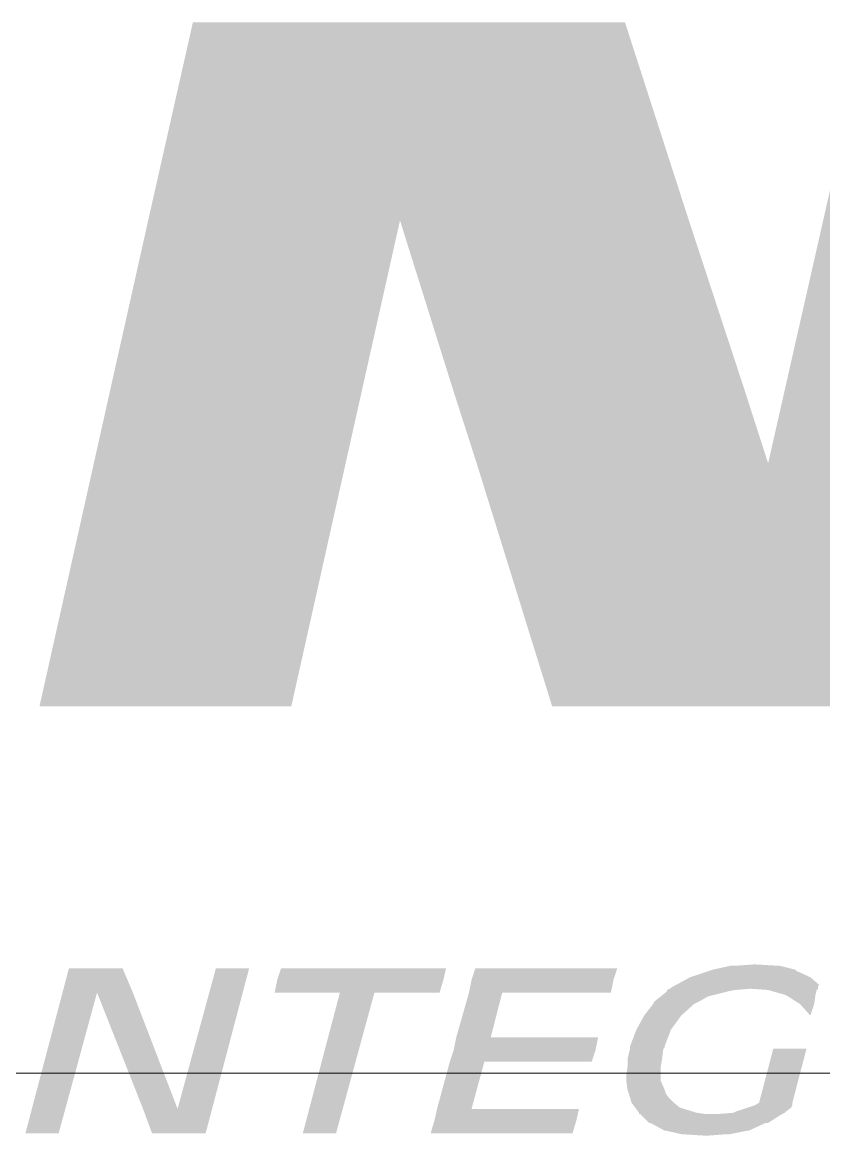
# Model space of a CAD drawing. Header units: millimetres. Extents: x 0 to 216, y 0 to 279.
# Drawn here: x 49.79 to 63.07, y 26.9 to 45.34 of the extents above; entities that cross this region are included whole.
import ezdxf

# ---------------------------------------------------------------- set-up
doc = ezdxf.new("R2010")
doc.units = ezdxf.units.MM
doc.layers.add('C00-00-00', color=7, linetype='Continuous')
doc.layers.add('C5A-5A-5A', color=7, linetype='Continuous', true_color=0x5a5a5a)

msp = doc.modelspace()

# ---------------------------------------------------------------- hatches: boundary and pattern name
at = {"layer": 'C00-00-00'}
h = msp.add_hatch(color=256, dxfattribs=at)
h.dxf.hatch_style = 2
h.paths.add_polyline_path([(61.5315, 29.718), (62.589833, 29.6545), (61.235167, 29.6545)])
h = msp.add_hatch(color=256, dxfattribs=at)
h.dxf.hatch_style = 2
h.paths.add_polyline_path([(61.616167, 29.718), (62.335833, 29.718), (61.5315, 29.718)])
h = msp.add_hatch(color=256, dxfattribs=at)
h.dxf.hatch_style = 2
h.paths.add_polyline_path([(61.5315, 29.718), (62.335833, 29.718), (62.589833, 29.6545)])
h = msp.add_hatch(color=256, dxfattribs=at)
h.dxf.hatch_style = 2
h.paths.add_polyline_path([(61.9125, 29.739167), (62.2935, 29.718), (61.616167, 29.718)])
h = msp.add_hatch(color=256, dxfattribs=at)
h.dxf.hatch_style = 2
h.paths.add_polyline_path([(61.616167, 29.718), (62.335833, 29.718)])
h = msp.add_hatch(color=256, dxfattribs=at)
h.dxf.hatch_style = 2
h.paths.add_polyline_path([(61.9125, 29.739167), (61.933667, 29.739167), (62.2935, 29.718)])
h = msp.add_hatch(color=256, dxfattribs=at)
h.dxf.hatch_style = 2
h.paths.add_polyline_path([(50.567167, 29.675667), (51.6255, 29.2735), (50.461333, 29.2735)])
h = msp.add_hatch(color=256, dxfattribs=at)
h.dxf.hatch_style = 2
h.paths.add_polyline_path([(50.567167, 29.675667), (51.456167, 29.675667), (51.6255, 29.2735)])
h = msp.add_hatch(color=256, dxfattribs=at)
h.dxf.hatch_style = 2
h.paths.add_polyline_path([(53.001333, 29.675667), (52.937833, 27.347333), (52.366333, 27.347333)])
h = msp.add_hatch(color=256, dxfattribs=at)
h.dxf.hatch_style = 2
h.paths.add_polyline_path([(53.001333, 29.675667), (53.551667, 29.675667), (52.937833, 27.347333)])
h = msp.add_hatch(color=256, dxfattribs=at)
h.dxf.hatch_style = 2
h.paths.add_polyline_path([(54.080833, 29.675667), (56.769, 29.485167), (54.017333, 29.485167)])
h = msp.add_hatch(color=256, dxfattribs=at)
h.dxf.hatch_style = 2
h.paths.add_polyline_path([(54.080833, 29.675667), (56.811333, 29.675667), (56.769, 29.485167)])
h = msp.add_hatch(color=256, dxfattribs=at)
h.dxf.hatch_style = 2
h.paths.add_polyline_path([(57.298167, 29.675667), (59.584167, 29.485167), (57.234667, 29.485167)])
h = msp.add_hatch(color=256, dxfattribs=at)
h.dxf.hatch_style = 2
h.paths.add_polyline_path([(57.298167, 29.675667), (59.647667, 29.675667), (59.584167, 29.485167)])
h = msp.add_hatch(color=256, dxfattribs=at)
h.dxf.hatch_style = 2
h.paths.add_polyline_path([(60.854167, 29.5275), (62.992, 29.4005), (60.621333, 29.4005)])
h = msp.add_hatch(color=256, dxfattribs=at)
h.dxf.hatch_style = 2
h.paths.add_polyline_path([(61.171667, 29.633333), (62.843833, 29.5275), (60.854167, 29.5275)])
h = msp.add_hatch(color=256, dxfattribs=at)
h.dxf.hatch_style = 2
h.paths.add_polyline_path([(60.854167, 29.5275), (62.843833, 29.5275)])
h = msp.add_hatch(color=256, dxfattribs=at)
h.dxf.hatch_style = 2
h.paths.add_polyline_path([(60.854167, 29.5275), (62.843833, 29.5275)])
h = msp.add_hatch(color=256, dxfattribs=at)
h.dxf.hatch_style = 2
h.paths.add_polyline_path([(60.854167, 29.5275), (62.843833, 29.5275), (62.992, 29.4005)])
h = msp.add_hatch(color=256, dxfattribs=at)
h.dxf.hatch_style = 2
h.paths.add_polyline_path([(61.235167, 29.6545), (62.611, 29.633333), (61.171667, 29.633333)])
h = msp.add_hatch(color=256, dxfattribs=at)
h.dxf.hatch_style = 2
h.paths.add_polyline_path([(61.171667, 29.633333), (62.611, 29.633333), (62.843833, 29.5275)])
h = msp.add_hatch(color=256, dxfattribs=at)
h.dxf.hatch_style = 2
h.paths.add_polyline_path([(61.235167, 29.6545), (62.589833, 29.6545), (62.611, 29.633333)])
h = msp.add_hatch(color=256, dxfattribs=at)
h.dxf.hatch_style = 2
h.paths.add_polyline_path([(54.017333, 29.485167), (56.7055, 29.2735), (53.975, 29.2735)])
h = msp.add_hatch(color=256, dxfattribs=at)
h.dxf.hatch_style = 2
h.paths.add_polyline_path([(54.017333, 29.485167), (56.769, 29.485167), (56.7055, 29.2735)])
h = msp.add_hatch(color=256, dxfattribs=at)
h.dxf.hatch_style = 2
h.paths.add_polyline_path([(57.234667, 29.485167), (59.541833, 29.2735), (57.192333, 29.2735)])
h = msp.add_hatch(color=256, dxfattribs=at)
h.dxf.hatch_style = 2
h.paths.add_polyline_path([(57.234667, 29.485167), (59.584167, 29.485167), (59.541833, 29.2735)])
h = msp.add_hatch(color=256, dxfattribs=at)
h.dxf.hatch_style = 2
h.paths.add_polyline_path([(60.5155, 29.337), (61.595, 29.315833), (60.473167, 29.315833)])
h = msp.add_hatch(color=256, dxfattribs=at)
h.dxf.hatch_style = 2
h.paths.add_polyline_path([(60.473167, 29.315833), (61.489167, 29.294667), (60.473167, 29.294667)])
h = msp.add_hatch(color=256, dxfattribs=at)
h.dxf.hatch_style = 2
h.paths.add_polyline_path([(60.473167, 29.315833), (61.595, 29.315833), (61.489167, 29.294667)])
h = msp.add_hatch(color=256, dxfattribs=at)
h.dxf.hatch_style = 2
h.paths.add_polyline_path([(60.579, 29.379333), (62.970833, 29.337), (60.5155, 29.337)])
h = msp.add_hatch(color=256, dxfattribs=at)
h.dxf.hatch_style = 2
h.paths.add_polyline_path([(60.5155, 29.337), (61.849, 29.337), (61.595, 29.315833)])
h = msp.add_hatch(color=256, dxfattribs=at)
h.dxf.hatch_style = 2
h.paths.add_polyline_path([(60.621333, 29.4005), (62.970833, 29.379333), (60.579, 29.379333)])
h = msp.add_hatch(color=256, dxfattribs=at)
h.dxf.hatch_style = 2
h.paths.add_polyline_path([(60.579, 29.379333), (62.970833, 29.379333), (62.970833, 29.337)])
h = msp.add_hatch(color=256, dxfattribs=at)
h.dxf.hatch_style = 2
h.paths.add_polyline_path([(60.621333, 29.4005), (62.992, 29.4005), (62.970833, 29.379333)])
h = msp.add_hatch(color=256, dxfattribs=at)
h.dxf.hatch_style = 2
h.paths.add_polyline_path([(61.849, 29.337), (62.949667, 29.315833), (62.145333, 29.315833)])
h = msp.add_hatch(color=256, dxfattribs=at)
h.dxf.hatch_style = 2
h.paths.add_polyline_path([(61.849, 29.337), (62.970833, 29.337), (62.949667, 29.315833)])
h = msp.add_hatch(color=256, dxfattribs=at)
h.dxf.hatch_style = 2
h.paths.add_polyline_path([(62.145333, 29.315833), (62.9285, 29.231167), (62.441667, 29.231167)])
h = msp.add_hatch(color=256, dxfattribs=at)
h.dxf.hatch_style = 2
h.paths.add_polyline_path([(62.145333, 29.315833), (62.949667, 29.315833), (62.9285, 29.231167)])
h = msp.add_hatch(color=256, dxfattribs=at)
h.dxf.hatch_style = 2
h.paths.add_polyline_path([(50.461333, 29.2735), (50.397833, 26.945167), (49.8475, 26.945167)])
h = msp.add_hatch(color=256, dxfattribs=at)
h.dxf.hatch_style = 2
h.paths.add_polyline_path([(50.461333, 29.2735), (51.032833, 29.2735), (50.397833, 26.945167)])
h = msp.add_hatch(color=256, dxfattribs=at)
h.dxf.hatch_style = 2
h.paths.add_polyline_path([(51.032833, 29.2735), (52.366333, 27.347333), (51.794833, 27.347333)])
h = msp.add_hatch(color=256, dxfattribs=at)
h.dxf.hatch_style = 2
h.paths.add_polyline_path([(51.032833, 29.2735), (51.6255, 29.2735), (52.366333, 27.347333)])
h = msp.add_hatch(color=256, dxfattribs=at)
h.dxf.hatch_style = 2
h.paths.add_polyline_path([(55.0545, 29.2735), (54.991, 26.945167), (54.440667, 26.945167)])
h = msp.add_hatch(color=256, dxfattribs=at)
h.dxf.hatch_style = 2
h.paths.add_polyline_path([(55.0545, 29.2735), (55.626, 29.2735), (54.991, 26.945167)])
h = msp.add_hatch(color=256, dxfattribs=at)
h.dxf.hatch_style = 2
h.paths.add_polyline_path([(57.192333, 29.2735), (57.552167, 28.532667), (56.980667, 28.532667)])
h = msp.add_hatch(color=256, dxfattribs=at)
h.dxf.hatch_style = 2
h.paths.add_polyline_path([(57.192333, 29.2735), (57.742667, 29.2735), (57.552167, 28.532667)])
h = msp.add_hatch(color=256, dxfattribs=at)
h.dxf.hatch_style = 2
h.paths.add_polyline_path([(60.367333, 29.21), (61.002333, 29.125333), (60.2615, 29.125333)])
h = msp.add_hatch(color=256, dxfattribs=at)
h.dxf.hatch_style = 2
h.paths.add_polyline_path([(60.473167, 29.294667), (61.1505, 29.21), (60.367333, 29.21)])
h = msp.add_hatch(color=256, dxfattribs=at)
h.dxf.hatch_style = 2
h.paths.add_polyline_path([(60.367333, 29.21), (61.1505, 29.21), (61.002333, 29.125333)])
h = msp.add_hatch(color=256, dxfattribs=at)
h.dxf.hatch_style = 2
h.paths.add_polyline_path([(60.473167, 29.294667), (61.489167, 29.294667), (61.1505, 29.21)])
h = msp.add_hatch(color=256, dxfattribs=at)
h.dxf.hatch_style = 2
h.paths.add_polyline_path([(62.441667, 29.231167), (62.907333, 29.083), (62.6745, 29.083)])
h = msp.add_hatch(color=256, dxfattribs=at)
h.dxf.hatch_style = 2
h.paths.add_polyline_path([(62.441667, 29.231167), (62.9285, 29.231167), (62.907333, 29.083)])
h = msp.add_hatch(color=256, dxfattribs=at)
h.dxf.hatch_style = 2
h.paths.add_polyline_path([(60.240333, 29.083), (60.706, 28.8925), (60.092167, 28.8925)])
h = msp.add_hatch(color=256, dxfattribs=at)
h.dxf.hatch_style = 2
h.paths.add_polyline_path([(60.2615, 29.125333), (60.917667, 29.083), (60.240333, 29.083)])
h = msp.add_hatch(color=256, dxfattribs=at)
h.dxf.hatch_style = 2
h.paths.add_polyline_path([(60.240333, 29.083), (60.917667, 29.083), (60.706, 28.8925)])
h = msp.add_hatch(color=256, dxfattribs=at)
h.dxf.hatch_style = 2
h.paths.add_polyline_path([(60.2615, 29.125333), (61.002333, 29.125333), (60.917667, 29.083)])
h = msp.add_hatch(color=256, dxfattribs=at)
h.dxf.hatch_style = 2
h.paths.add_polyline_path([(62.6745, 29.083), (62.843833, 28.8925)])
h = msp.add_hatch(color=256, dxfattribs=at)
h.dxf.hatch_style = 2
h.paths.add_polyline_path([(62.6745, 29.083), (62.907333, 29.083), (62.843833, 28.8925)])
h = msp.add_hatch(color=256, dxfattribs=at)
h.dxf.hatch_style = 2
h.paths.add_polyline_path([(60.092167, 28.8925), (60.536667, 28.659667), (59.965167, 28.659667)])
h = msp.add_hatch(color=256, dxfattribs=at)
h.dxf.hatch_style = 2
h.paths.add_polyline_path([(60.092167, 28.8925), (60.706, 28.8925)])
h = msp.add_hatch(color=256, dxfattribs=at)
h.dxf.hatch_style = 2
h.paths.add_polyline_path([(60.092167, 28.8925), (60.706, 28.8925)])
h = msp.add_hatch(color=256, dxfattribs=at)
h.dxf.hatch_style = 2
h.paths.add_polyline_path([(60.092167, 28.8925), (60.706, 28.8925), (60.536667, 28.659667)])
h = msp.add_hatch(color=256, dxfattribs=at)
h.dxf.hatch_style = 2
h.paths.add_polyline_path([(59.965167, 28.659667), (60.430833, 28.3845), (59.859333, 28.3845)])
h = msp.add_hatch(color=256, dxfattribs=at)
h.dxf.hatch_style = 2
h.paths.add_polyline_path([(59.965167, 28.659667), (60.536667, 28.659667)])
h = msp.add_hatch(color=256, dxfattribs=at)
h.dxf.hatch_style = 2
h.paths.add_polyline_path([(59.965167, 28.659667), (60.536667, 28.659667)])
h = msp.add_hatch(color=256, dxfattribs=at)
h.dxf.hatch_style = 2
h.paths.add_polyline_path([(59.965167, 28.659667), (60.536667, 28.659667), (60.430833, 28.3845)])
h = msp.add_hatch(color=256, dxfattribs=at)
h.dxf.hatch_style = 2
h.paths.add_polyline_path([(56.980667, 28.532667), (59.287833, 28.321), (56.938333, 28.321)])
h = msp.add_hatch(color=256, dxfattribs=at)
h.dxf.hatch_style = 2
h.paths.add_polyline_path([(56.980667, 28.532667), (59.330167, 28.532667), (59.287833, 28.321)])
h = msp.add_hatch(color=256, dxfattribs=at)
h.dxf.hatch_style = 2
h.paths.add_polyline_path([(56.938333, 28.321), (59.224333, 28.1305), (56.874833, 28.1305)])
h = msp.add_hatch(color=256, dxfattribs=at)
h.dxf.hatch_style = 2
h.paths.add_polyline_path([(56.938333, 28.321), (59.287833, 28.321), (59.224333, 28.1305)])
h = msp.add_hatch(color=256, dxfattribs=at)
h.dxf.hatch_style = 2
h.paths.add_polyline_path([(59.859333, 28.342167), (60.3885, 28.172833), (59.817, 28.172833)])
h = msp.add_hatch(color=256, dxfattribs=at)
h.dxf.hatch_style = 2
h.paths.add_polyline_path([(59.859333, 28.3845), (60.430833, 28.363333), (59.859333, 28.363333)])
h = msp.add_hatch(color=256, dxfattribs=at)
h.dxf.hatch_style = 2
h.paths.add_polyline_path([(59.859333, 28.3845), (60.430833, 28.3845), (60.430833, 28.363333)])
h = msp.add_hatch(color=256, dxfattribs=at)
h.dxf.hatch_style = 2
h.paths.add_polyline_path([(59.859333, 28.363333), (60.409667, 28.342167), (59.859333, 28.342167)])
h = msp.add_hatch(color=256, dxfattribs=at)
h.dxf.hatch_style = 2
h.paths.add_polyline_path([(59.859333, 28.363333), (60.430833, 28.363333), (60.409667, 28.342167)])
h = msp.add_hatch(color=256, dxfattribs=at)
h.dxf.hatch_style = 2
h.paths.add_polyline_path([(59.859333, 28.342167), (60.409667, 28.342167), (60.3885, 28.172833)])
h = msp.add_hatch(color=256, dxfattribs=at)
h.dxf.hatch_style = 2
h.paths.add_polyline_path([(62.23, 28.342167), (62.5475, 27.453167), (61.997167, 27.453167)])
h = msp.add_hatch(color=256, dxfattribs=at)
h.dxf.hatch_style = 2
h.paths.add_polyline_path([(62.23, 28.342167), (62.780333, 28.342167), (62.5475, 27.453167)])
h = msp.add_hatch(color=256, dxfattribs=at)
h.dxf.hatch_style = 2
h.paths.add_polyline_path([(56.874833, 28.1305), (57.234667, 27.347333), (56.663167, 27.347333)])
h = msp.add_hatch(color=256, dxfattribs=at)
h.dxf.hatch_style = 2
h.paths.add_polyline_path([(56.874833, 28.1305), (57.446333, 28.1305), (57.234667, 27.347333)])
h = msp.add_hatch(color=256, dxfattribs=at)
h.dxf.hatch_style = 2
h.paths.add_polyline_path([(59.817, 28.045833), (60.367333, 27.897667), (59.795833, 27.897667)])
h = msp.add_hatch(color=256, dxfattribs=at)
h.dxf.hatch_style = 2
h.paths.add_polyline_path([(59.817, 28.172833), (60.367333, 28.045833), (59.817, 28.045833)])
h = msp.add_hatch(color=256, dxfattribs=at)
h.dxf.hatch_style = 2
h.paths.add_polyline_path([(59.817, 28.172833), (60.3885, 28.172833), (60.367333, 28.045833)])
h = msp.add_hatch(color=256, dxfattribs=at)
h.dxf.hatch_style = 2
h.paths.add_polyline_path([(59.817, 28.045833), (60.367333, 28.045833), (60.367333, 27.897667)])
h = msp.add_hatch(color=256, dxfattribs=at)
h.dxf.hatch_style = 2
h.paths.add_polyline_path([(59.795833, 27.897667), (60.367333, 27.813), (59.795833, 27.813)])
h = msp.add_hatch(color=256, dxfattribs=at)
h.dxf.hatch_style = 2
h.paths.add_polyline_path([(59.795833, 27.897667), (60.367333, 27.897667), (60.367333, 27.813)])
h = msp.add_hatch(color=256, dxfattribs=at)
h.dxf.hatch_style = 2
h.paths.add_polyline_path([(59.795833, 27.813), (60.430833, 27.664833), (59.817, 27.664833)])
h = msp.add_hatch(color=256, dxfattribs=at)
h.dxf.hatch_style = 2
h.paths.add_polyline_path([(59.795833, 27.813), (60.367333, 27.813), (60.430833, 27.664833)])
h = msp.add_hatch(color=256, dxfattribs=at)
h.dxf.hatch_style = 2
h.paths.add_polyline_path([(59.817, 27.664833), (60.452, 27.601333), (59.838167, 27.601333)])
h = msp.add_hatch(color=256, dxfattribs=at)
h.dxf.hatch_style = 2
h.paths.add_polyline_path([(59.817, 27.664833), (60.430833, 27.664833), (60.452, 27.601333)])
h = msp.add_hatch(color=256, dxfattribs=at)
h.dxf.hatch_style = 2
h.paths.add_polyline_path([(59.838167, 27.601333), (60.494333, 27.537833), (59.859333, 27.537833)])
h = msp.add_hatch(color=256, dxfattribs=at)
h.dxf.hatch_style = 2
h.paths.add_polyline_path([(59.838167, 27.601333), (60.452, 27.601333), (60.494333, 27.537833)])
h = msp.add_hatch(color=256, dxfattribs=at)
h.dxf.hatch_style = 2
h.paths.add_polyline_path([(59.859333, 27.537833), (60.579, 27.453167), (59.8805, 27.453167)])
h = msp.add_hatch(color=256, dxfattribs=at)
h.dxf.hatch_style = 2
h.paths.add_polyline_path([(59.859333, 27.537833), (60.494333, 27.537833), (60.579, 27.453167)])
h = msp.add_hatch(color=256, dxfattribs=at)
h.dxf.hatch_style = 2
h.paths.add_polyline_path([(51.794833, 27.347333), (52.832, 26.945167), (51.943, 26.945167)])
h = msp.add_hatch(color=256, dxfattribs=at)
h.dxf.hatch_style = 2
h.paths.add_polyline_path([(51.794833, 27.347333), (52.937833, 27.347333), (52.832, 26.945167)])
h = msp.add_hatch(color=256, dxfattribs=at)
h.dxf.hatch_style = 2
h.paths.add_polyline_path([(56.663167, 27.347333), (58.970333, 27.156833), (56.620833, 27.156833)])
h = msp.add_hatch(color=256, dxfattribs=at)
h.dxf.hatch_style = 2
h.paths.add_polyline_path([(56.663167, 27.347333), (59.012667, 27.347333), (58.970333, 27.156833)])
h = msp.add_hatch(color=256, dxfattribs=at)
h.dxf.hatch_style = 2
h.paths.add_polyline_path([(59.8805, 27.453167), (60.684833, 27.3685), (59.944, 27.3685)])
h = msp.add_hatch(color=256, dxfattribs=at)
h.dxf.hatch_style = 2
h.paths.add_polyline_path([(59.8805, 27.453167), (60.579, 27.453167), (60.684833, 27.3685)])
h = msp.add_hatch(color=256, dxfattribs=at)
h.dxf.hatch_style = 2
h.paths.add_polyline_path([(59.944, 27.3685), (60.96, 27.283833), (60.0075, 27.283833)])
h = msp.add_hatch(color=256, dxfattribs=at)
h.dxf.hatch_style = 2
h.paths.add_polyline_path([(59.944, 27.3685), (60.684833, 27.3685), (60.96, 27.283833)])
h = msp.add_hatch(color=256, dxfattribs=at)
h.dxf.hatch_style = 2
h.paths.add_polyline_path([(61.616167, 27.305), (62.4205, 27.283833), (61.573833, 27.283833)])
h = msp.add_hatch(color=256, dxfattribs=at)
h.dxf.hatch_style = 2
h.paths.add_polyline_path([(61.806667, 27.3685), (62.441667, 27.305), (61.616167, 27.305)])
h = msp.add_hatch(color=256, dxfattribs=at)
h.dxf.hatch_style = 2
h.paths.add_polyline_path([(61.616167, 27.305), (62.441667, 27.305), (62.4205, 27.283833)])
h = msp.add_hatch(color=256, dxfattribs=at)
h.dxf.hatch_style = 2
h.paths.add_polyline_path([(61.933667, 27.410833), (62.526333, 27.3685), (61.806667, 27.3685)])
h = msp.add_hatch(color=256, dxfattribs=at)
h.dxf.hatch_style = 2
h.paths.add_polyline_path([(61.806667, 27.3685), (62.526333, 27.3685), (62.441667, 27.305)])
h = msp.add_hatch(color=256, dxfattribs=at)
h.dxf.hatch_style = 2
h.paths.add_polyline_path([(61.997167, 27.453167), (62.5475, 27.410833), (61.933667, 27.410833)])
h = msp.add_hatch(color=256, dxfattribs=at)
h.dxf.hatch_style = 2
h.paths.add_polyline_path([(61.933667, 27.410833), (62.5475, 27.410833), (62.526333, 27.3685)])
h = msp.add_hatch(color=256, dxfattribs=at)
h.dxf.hatch_style = 2
h.paths.add_polyline_path([(61.997167, 27.453167), (62.5475, 27.453167), (62.5475, 27.410833)])
h = msp.add_hatch(color=256, dxfattribs=at)
h.dxf.hatch_style = 2
h.paths.add_polyline_path([(56.620833, 27.156833), (58.906833, 26.945167), (56.557333, 26.945167)])
h = msp.add_hatch(color=256, dxfattribs=at)
h.dxf.hatch_style = 2
h.paths.add_polyline_path([(56.620833, 27.156833), (58.970333, 27.156833), (58.906833, 26.945167)])
h = msp.add_hatch(color=256, dxfattribs=at)
h.dxf.hatch_style = 2
h.paths.add_polyline_path([(60.0075, 27.283833), (61.108167, 27.262667), (60.0075, 27.262667)])
h = msp.add_hatch(color=256, dxfattribs=at)
h.dxf.hatch_style = 2
h.paths.add_polyline_path([(60.0075, 27.283833), (60.96, 27.283833), (61.108167, 27.262667)])
h = msp.add_hatch(color=256, dxfattribs=at)
h.dxf.hatch_style = 2
h.paths.add_polyline_path([(60.0075, 27.262667), (61.192833, 27.262667), (60.028667, 27.262667)])
h = msp.add_hatch(color=256, dxfattribs=at)
h.dxf.hatch_style = 2
h.paths.add_polyline_path([(60.0075, 27.262667), (61.192833, 27.262667)])
h = msp.add_hatch(color=256, dxfattribs=at)
h.dxf.hatch_style = 2
h.paths.add_polyline_path([(60.028667, 27.262667), (61.256333, 27.262667)])
h = msp.add_hatch(color=256, dxfattribs=at)
h.dxf.hatch_style = 2
h.paths.add_polyline_path([(60.028667, 27.262667), (61.256333, 27.262667)])
h = msp.add_hatch(color=256, dxfattribs=at)
h.dxf.hatch_style = 2
h.paths.add_polyline_path([(60.028667, 27.262667), (62.145333, 27.1145), (60.176833, 27.1145)])
h = msp.add_hatch(color=256, dxfattribs=at)
h.dxf.hatch_style = 2
h.paths.add_polyline_path([(60.028667, 27.262667), (62.378167, 27.262667), (62.145333, 27.1145)])
h = msp.add_hatch(color=256, dxfattribs=at)
h.dxf.hatch_style = 2
h.paths.add_polyline_path([(60.176833, 27.1145), (62.103, 27.1145), (60.198, 27.1145)])
h = msp.add_hatch(color=256, dxfattribs=at)
h.dxf.hatch_style = 2
h.paths.add_polyline_path([(60.176833, 27.1145), (62.145333, 27.1145), (62.103, 27.1145)])
h = msp.add_hatch(color=256, dxfattribs=at)
h.dxf.hatch_style = 2
h.paths.add_polyline_path([(60.198, 27.1145), (61.827833, 26.9875), (60.430833, 26.9875)])
h = msp.add_hatch(color=256, dxfattribs=at)
h.dxf.hatch_style = 2
h.paths.add_polyline_path([(60.198, 27.1145), (62.103, 27.1145), (61.827833, 26.9875)])
h = msp.add_hatch(color=256, dxfattribs=at)
h.dxf.hatch_style = 2
h.paths.add_polyline_path([(61.319833, 27.262667), (62.378167, 27.262667), (61.256333, 27.262667)])
h = msp.add_hatch(color=256, dxfattribs=at)
h.dxf.hatch_style = 2
h.paths.add_polyline_path([(61.573833, 27.283833), (62.378167, 27.262667), (61.319833, 27.262667)])
h = msp.add_hatch(color=256, dxfattribs=at)
h.dxf.hatch_style = 2
h.paths.add_polyline_path([(61.319833, 27.262667), (62.378167, 27.262667)])
h = msp.add_hatch(color=256, dxfattribs=at)
h.dxf.hatch_style = 2
h.paths.add_polyline_path([(61.573833, 27.283833), (62.4205, 27.283833), (62.378167, 27.262667)])
h = msp.add_hatch(color=256, dxfattribs=at)
h.dxf.hatch_style = 2
h.paths.add_polyline_path([(60.430833, 26.9875), (61.806667, 26.9875), (60.452, 26.9875)])
h = msp.add_hatch(color=256, dxfattribs=at)
h.dxf.hatch_style = 2
h.paths.add_polyline_path([(60.430833, 26.9875), (61.827833, 26.9875), (61.806667, 26.9875)])
h = msp.add_hatch(color=256, dxfattribs=at)
h.dxf.hatch_style = 2
h.paths.add_polyline_path([(60.452, 26.9875), (61.489167, 26.924), (60.727167, 26.924)])
h = msp.add_hatch(color=256, dxfattribs=at)
h.dxf.hatch_style = 2
h.paths.add_polyline_path([(60.452, 26.9875), (61.806667, 26.9875), (61.489167, 26.924)])
h = msp.add_hatch(color=256, dxfattribs=at)
h.dxf.hatch_style = 2
h.paths.add_polyline_path([(60.727167, 26.924), (61.4045, 26.924), (60.7695, 26.924)])
h = msp.add_hatch(color=256, dxfattribs=at)
h.dxf.hatch_style = 2
h.paths.add_polyline_path([(60.727167, 26.924), (61.489167, 26.924), (61.4045, 26.924)])
h = msp.add_hatch(color=256, dxfattribs=at)
h.dxf.hatch_style = 2
h.paths.add_polyline_path([(60.7695, 26.924), (61.129333, 26.902833)])
h = msp.add_hatch(color=256, dxfattribs=at)
h.dxf.hatch_style = 2
h.paths.add_polyline_path([(60.7695, 26.924), (61.4045, 26.924), (61.129333, 26.902833)])
at = {"layer": 'C5A-5A-5A'}
h = msp.add_hatch(color=256, dxfattribs=at)
h.dxf.hatch_style = 2
h.paths.add_polyline_path([(52.620333, 45.339), (60.833, 42.058167), (51.8795, 42.058167)])
h = msp.add_hatch(color=256, dxfattribs=at)
h.dxf.hatch_style = 2
h.paths.add_polyline_path([(52.620333, 45.339), (59.774667, 45.339), (60.833, 42.058167)])
h = msp.add_hatch(color=256, dxfattribs=at)
h.dxf.hatch_style = 2
h.paths.add_polyline_path([(63.224833, 42.799), (66.4845, 38.0365), (62.145333, 38.0365)])
h = msp.add_hatch(color=256, dxfattribs=at)
h.dxf.hatch_style = 2
h.paths.add_polyline_path([(51.8795, 42.058167), (55.414333, 39.221833), (51.2445, 39.221833)])
h = msp.add_hatch(color=256, dxfattribs=at)
h.dxf.hatch_style = 2
h.paths.add_polyline_path([(51.8795, 42.058167), (56.049333, 42.058167), (55.414333, 39.221833)])
h = msp.add_hatch(color=256, dxfattribs=at)
h.dxf.hatch_style = 2
h.paths.add_polyline_path([(56.049333, 42.058167), (61.764333, 39.221833), (56.938333, 39.221833)])
h = msp.add_hatch(color=256, dxfattribs=at)
h.dxf.hatch_style = 2
h.paths.add_polyline_path([(56.049333, 42.058167), (60.833, 42.058167), (61.764333, 39.221833)])
h = msp.add_hatch(color=256, dxfattribs=at)
h.dxf.hatch_style = 2
h.paths.add_polyline_path([(51.2445, 39.221833), (54.250167, 34.014833), (50.080333, 34.014833)])
h = msp.add_hatch(color=256, dxfattribs=at)
h.dxf.hatch_style = 2
h.paths.add_polyline_path([(51.2445, 39.221833), (55.414333, 39.221833), (54.250167, 34.014833)])
h = msp.add_hatch(color=256, dxfattribs=at)
h.dxf.hatch_style = 2
h.paths.add_polyline_path([(56.938333, 39.221833), (62.145333, 38.0365), (57.319333, 38.0365)])
h = msp.add_hatch(color=256, dxfattribs=at)
h.dxf.hatch_style = 2
h.paths.add_polyline_path([(56.938333, 39.221833), (61.764333, 39.221833), (62.145333, 38.0365)])
h = msp.add_hatch(color=256, dxfattribs=at)
h.dxf.hatch_style = 2
h.paths.add_polyline_path([(57.319333, 38.0365), (65.574333, 34.014833), (58.568167, 34.014833)])
h = msp.add_hatch(color=256, dxfattribs=at)
h.dxf.hatch_style = 2
h.paths.add_polyline_path([(57.319333, 38.0365), (66.4845, 38.0365), (65.574333, 34.014833)])

# ---------------------------------------------------------------- linework, layer by layer
at = {"layer": 'C00-00-00', "lineweight": 0}
msp.add_lwpolyline([(215.9, 27.94), (0, 27.94)], dxfattribs=at)

doc.saveas('drawing.dxf')
